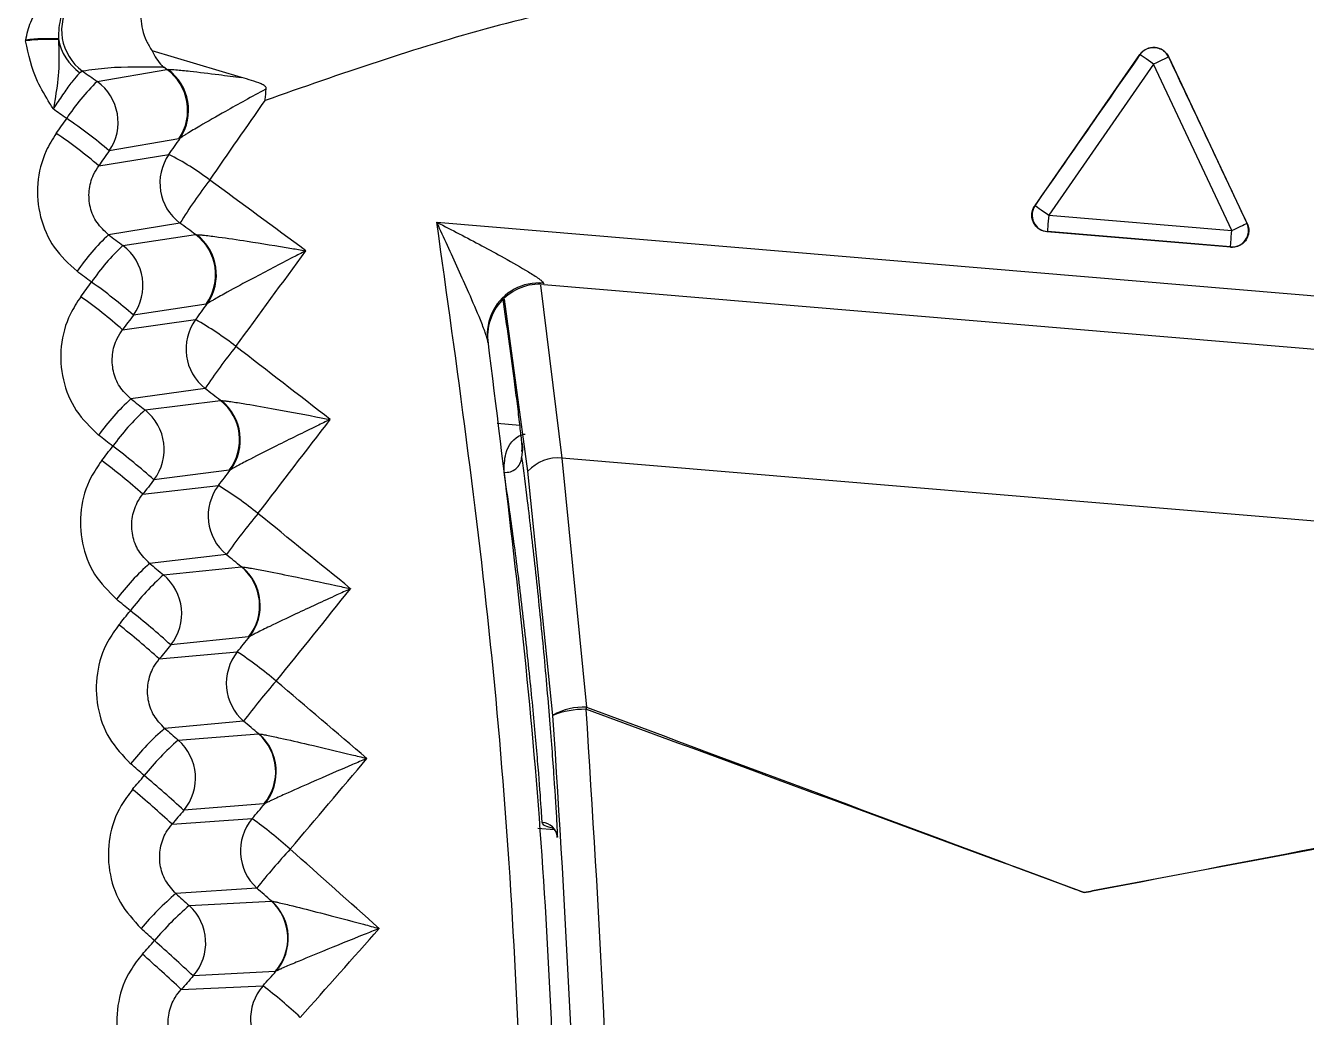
# Model space of a CAD drawing. Extents: x 14.8 to 109.8, y 1.6 to 86.6.
# Drawn here: x 76.355 to 77.124, y 35.66 to 36.255 of the extents above; entities that cross this region are included whole.
import ezdxf

# ---------------------------------------------------------------- set-up
doc = ezdxf.new("R2010")
doc.units = 0
doc.header["$MEASUREMENT"] = 0
doc.layers.add('OBJECT', color=7, linetype='CONTINUOUS')

msp = doc.modelspace()

# ---------------------------------------------------------------- linework, layer by layer
at = {"layer": 'OBJECT'}
for p, q in [((76.35484, 36.24596), (76.35489, 36.24643)), ((76.37458, 36.24712), (76.37457, 36.24666)), ((76.48451, 36.22384), (76.43072, 36.23999)), ((76.96085, 36.14711), (77.0238, 36.23768)), ((77.0238, 36.23768), (77.0238, 36.23769)), ((76.43954, 36.22878), (76.43772, 36.23005)), ((77.03201, 36.23198), (76.96906, 36.1414)), ((77.07897, 36.13218), (77.03201, 36.23198)), ((77.04105, 36.23624), (77.04105, 36.23623)), ((77.04105, 36.23623), (77.08802, 36.13644)), ((76.38904, 36.22776), (76.38741, 36.22678)), ((76.39779, 36.22152), (76.43954, 36.22878)), ((76.43954, 36.22878), (76.44018, 36.22875)), ((76.44678, 36.18714), (76.40504, 36.17988)), ((76.44755, 36.18744), (76.44678, 36.18714)), ((76.39871, 36.17096), (76.44082, 36.17778)), ((76.96065, 36.14702), (76.96085, 36.14711)), ((76.96906, 36.1414), (77.07897, 36.13218)), ((76.4475, 36.13654), (76.40462, 36.1296)), ((76.6017, 36.13708), (77.44047, 36.06668)), ((76.96823, 36.13144), (76.96799, 36.13133)), ((77.07835, 36.12207), (76.96799, 36.13133)), ((77.07814, 36.12222), (76.96823, 36.13144)), ((77.08802, 36.13644), (77.0882, 36.13631)), ((76.41328, 36.12312), (76.45687, 36.12966)), ((76.45687, 36.12966), (76.45745, 36.12961)), ((77.07835, 36.12207), (77.07814, 36.12222)), ((76.6639, 36.09925), (76.67676, 35.99559)), ((76.66575, 36.1006), (76.6659, 36.10019)), ((76.66586, 36.09978), (77.37095, 36.04059)), ((76.46315, 36.08786), (76.41956, 36.08132)), ((76.46385, 36.0881), (76.46315, 36.08786)), ((76.65643, 35.98767), (76.6424, 36.09088)), ((76.41304, 36.07256), (76.4569, 36.07862)), ((76.63237, 36.06512), (76.63226, 36.06595)), ((76.63243, 36.06471), (76.63237, 36.06512)), ((76.46262, 36.03725), (76.41806, 36.03109)), ((76.42657, 36.02442), (76.47183, 36.03014)), ((76.47183, 36.03014), (76.47235, 36.03008)), ((76.65159, 36.01519), (76.63783, 36.01635)), ((76.65285, 36.00352), (76.65251, 35.99952)), ((76.65305, 36.00086), (76.65263, 35.99584)), ((76.65292, 36.00424), (76.65305, 36.00086)), ((76.67676, 35.99559), (76.69164, 35.84605)), ((77.34288, 35.93968), (76.67676, 35.99559)), ((76.47713, 35.9882), (76.43186, 35.98248)), ((76.47776, 35.9884), (76.47713, 35.9882)), ((76.67144, 35.84116), (76.65643, 35.98767)), ((76.42517, 35.97389), (76.47061, 35.9791)), ((76.47536, 35.9376), (76.42929, 35.93232)), ((76.43763, 35.92546), (76.48441, 35.93027)), ((76.48441, 35.93027), (76.48487, 35.9302)), ((76.48873, 35.88823), (76.44195, 35.88342)), ((76.48929, 35.88837), (76.48873, 35.88823)), ((76.43508, 35.87499), (76.48193, 35.87926)), ((76.48571, 35.83766), (76.43831, 35.83335)), ((76.44648, 35.8263), (76.4946, 35.83012)), ((76.4946, 35.83012), (76.49499, 35.83005)), ((76.49794, 35.78798), (76.44982, 35.78417)), ((76.49842, 35.78809), (76.49794, 35.78798)), ((76.44277, 35.77592), (76.49085, 35.77917)), ((76.66226, 35.77345), (76.67213, 35.77262)), ((76.49367, 35.73749), (76.4451, 35.73421)), ((76.45311, 35.72698), (76.50238, 35.72974)), ((76.50238, 35.72974), (76.50271, 35.72967)), ((76.50474, 35.68754), (76.45547, 35.68478)), ((76.50515, 35.68761), (76.50474, 35.68754)), ((76.44824, 35.67671), (76.49738, 35.67888))]:
    msp.add_line(p, q, dxfattribs=at)
at = {"layer": 'OBJECT', "flags": 128}
for points in [[(77.03201, 36.23198), (77.03042, 36.23308), (77.0289, 36.23414), (77.02749, 36.23512), (77.02625, 36.23598), (77.02523, 36.23669), (77.02446, 36.23722), (77.02398, 36.23756), (77.0238, 36.23768)], [(77.04105, 36.23623), (77.04085, 36.23614), (77.04032, 36.23589), (77.03948, 36.23549), (77.03835, 36.23496), (77.03698, 36.23432), (77.03543, 36.23359), (77.03375, 36.2328), (77.03201, 36.23198)], [(76.38904, 36.22776), (76.39013, 36.22698), (76.39123, 36.2262), (76.39232, 36.22542), (76.39341, 36.22464), (76.39451, 36.22386), (76.3956, 36.22308), (76.3967, 36.2223), (76.39779, 36.22152)], [(76.3795, 36.19931), (76.37849, 36.20003), (76.37748, 36.20075), (76.37648, 36.20146), (76.37547, 36.20218), (76.37447, 36.2029), (76.37346, 36.20362), (76.37246, 36.20433), (76.37145, 36.20505)], [(76.37316, 36.19037), (76.37395, 36.19149), (76.37474, 36.19261), (76.37554, 36.19373), (76.37633, 36.19484), (76.37712, 36.19596), (76.37791, 36.19708), (76.3787, 36.1982), (76.3795, 36.19931)], [(76.40504, 36.17988), (76.40425, 36.17876), (76.40346, 36.17765), (76.40266, 36.17653), (76.40187, 36.17542), (76.40108, 36.1743), (76.40029, 36.17319), (76.3995, 36.17207), (76.39871, 36.17096)], [(76.96085, 36.14711), (76.96103, 36.14698), (76.96152, 36.14665), (76.96229, 36.14611), (76.96331, 36.1454), (76.96455, 36.14454), (76.96595, 36.14357), (76.96748, 36.14251), (76.96906, 36.1414)], [(76.96906, 36.1414), (76.9689, 36.13948), (76.96875, 36.13763), (76.9686, 36.13592), (76.96848, 36.13442), (76.96837, 36.13318), (76.96829, 36.13225), (76.96824, 36.13166), (76.96823, 36.13144)], [(77.07814, 36.12222), (77.07815, 36.12244), (77.0782, 36.12302), (77.07828, 36.12395), (77.07839, 36.12519), (77.07851, 36.1267), (77.07866, 36.12841), (77.07881, 36.13026), (77.07897, 36.13218)], [(77.07897, 36.13218), (77.08072, 36.133), (77.0824, 36.13379), (77.08395, 36.13452), (77.08531, 36.13516), (77.08644, 36.13569), (77.08729, 36.13609), (77.08782, 36.13634), (77.08802, 36.13644)], [(76.40462, 36.1296), (76.40571, 36.12879), (76.40679, 36.12798), (76.40787, 36.12717), (76.40895, 36.12636), (76.41004, 36.12555), (76.41112, 36.12474), (76.4122, 36.12393), (76.41328, 36.12312)], [(76.39445, 36.10113), (76.39337, 36.10194), (76.39228, 36.10275), (76.3912, 36.10356), (76.39011, 36.10437), (76.38903, 36.10519), (76.38794, 36.106), (76.38686, 36.10681), (76.38578, 36.10762)], [(76.38793, 36.09235), (76.38874, 36.09345), (76.38956, 36.09454), (76.39038, 36.09564), (76.39119, 36.09674), (76.39201, 36.09784), (76.39282, 36.09893), (76.39364, 36.10003), (76.39445, 36.10113)], [(76.41956, 36.08132), (76.41874, 36.08022), (76.41793, 36.07913), (76.41711, 36.07804), (76.4163, 36.07694), (76.41549, 36.07585), (76.41467, 36.07475), (76.41386, 36.07366), (76.41304, 36.07256)], [(76.41806, 36.03109), (76.41913, 36.03025), (76.42019, 36.02942), (76.42125, 36.02859), (76.42231, 36.02775), (76.42338, 36.02692), (76.42444, 36.02608), (76.4255, 36.02525), (76.42657, 36.02442)], [(76.40721, 36.00265), (76.40614, 36.00349), (76.40508, 36.00432), (76.40401, 36.00516), (76.40295, 36.00599), (76.40188, 36.00683), (76.40082, 36.00766), (76.39975, 36.0085), (76.39869, 36.00934)], [(76.4005, 35.99404), (76.40133, 35.99512), (76.40217, 35.99619), (76.40301, 35.99727), (76.40385, 35.99835), (76.40469, 35.99942), (76.40553, 36.0005), (76.40637, 36.00157), (76.40721, 36.00265)], [(76.43186, 35.98248), (76.43103, 35.98141), (76.43019, 35.98034), (76.42935, 35.97926), (76.42852, 35.97819), (76.42768, 35.97711), (76.42684, 35.97604), (76.426, 35.97497), (76.42517, 35.97389)], [(76.42929, 35.93232), (76.43034, 35.93146), (76.43138, 35.93061), (76.43242, 35.92975), (76.43346, 35.92889), (76.43451, 35.92803), (76.43555, 35.92718), (76.43659, 35.92632), (76.43763, 35.92546)], [(76.41775, 35.90393), (76.4167, 35.90479), (76.41566, 35.90565), (76.41462, 35.90651), (76.41357, 35.90737), (76.41253, 35.90823), (76.41148, 35.90909), (76.41044, 35.90995), (76.40939, 35.91081)], [(76.41086, 35.89549), (76.41172, 35.89655), (76.41258, 35.8976), (76.41344, 35.89866), (76.4143, 35.89971), (76.41516, 35.90077), (76.41603, 35.90182), (76.41689, 35.90288), (76.41775, 35.90393)], [(76.44195, 35.88342), (76.44109, 35.88237), (76.44023, 35.88131), (76.43937, 35.88026), (76.43852, 35.87921), (76.43766, 35.87815), (76.4368, 35.8771), (76.43594, 35.87605), (76.43508, 35.87499)], [(76.43831, 35.83335), (76.43933, 35.83247), (76.44035, 35.83158), (76.44137, 35.8307), (76.44239, 35.82982), (76.44342, 35.82894), (76.44444, 35.82806), (76.44546, 35.82718), (76.44648, 35.8263)], [(76.42608, 35.80502), (76.42506, 35.8059), (76.42403, 35.80679), (76.42301, 35.80767), (76.42198, 35.80855), (76.42096, 35.80943), (76.41994, 35.81032), (76.41891, 35.8112), (76.41789, 35.81208)], [(76.41901, 35.79675), (76.41989, 35.79779), (76.42078, 35.79882), (76.42166, 35.79985), (76.42254, 35.80089), (76.42343, 35.80192), (76.42431, 35.80296), (76.4252, 35.80399), (76.42608, 35.80502)], [(76.44982, 35.78417), (76.44894, 35.78314), (76.44806, 35.78211), (76.44718, 35.78107), (76.44629, 35.78004), (76.44541, 35.77901), (76.44453, 35.77798), (76.44365, 35.77695), (76.44277, 35.77592)], [(76.4451, 35.73421), (76.4461, 35.73331), (76.4471, 35.7324), (76.4481, 35.7315), (76.4491, 35.7306), (76.45011, 35.72969), (76.45111, 35.72879), (76.45211, 35.72789), (76.45311, 35.72698)], [(76.4322, 35.70596), (76.43119, 35.70687), (76.43019, 35.70777), (76.42919, 35.70868), (76.42818, 35.70959), (76.42718, 35.71049), (76.42618, 35.7114), (76.42518, 35.7123), (76.42417, 35.71321)], [(76.42495, 35.69787), (76.42585, 35.69888), (76.42676, 35.69989), (76.42767, 35.70091), (76.42857, 35.70192), (76.42948, 35.70293), (76.43038, 35.70394), (76.43129, 35.70495), (76.4322, 35.70596)], [(76.45547, 35.68478), (76.45457, 35.68377), (76.45366, 35.68276), (76.45276, 35.68175), (76.45185, 35.68074), (76.45095, 35.67973), (76.45004, 35.67872), (76.44914, 35.67771), (76.44824, 35.67671)]]:
    msp.add_lwpolyline(points, dxfattribs=at)
at = {"layer": 'OBJECT'}
for centre, radius, start, end in [((76.93432, 35.06822), 1.37798, 350.02997, 254.03546), ((76.93432, 35.06822), 1.37409, 355.20183, 247.11799), ((76.93432, 35.06822), 1.37405, 283.28567, 247.11799), ((76.93432, 35.06822), 1.34506, 111.75039, 238.65327), ((76.40662, 36.25226), 0.03016, 144.50354, 234.34167), ((76.36866, 36.13392), 0.11289, 86.99851, 97.03014), ((76.36934, 36.11593), 0.1313, 87.71409, 96.31743), ((76.40576, 36.25258), 0.03166, 189.92341, 234.57496), ((77.03201, 36.23197), 0.01, 25.24442, 145.15923), ((76.42197, 36.20427), 0.03015, 325.37668, 54.36058), ((76.42241, 36.20426), 0.03025, 326.20748, 54.0217), ((76.48048, 36.13474), 0.11987, 133.61727, 147.40245), ((76.38022, 36.19701), 0.03015, 325.37668, 54.36059), ((76.24195, 35.99208), 0.24873, 49.02844, 56.4268), ((76.233, 35.97943), 0.25327, 49.13363, 56.39909), ((76.46563, 36.16064), 0.03015, 145.36163, 233.04151), ((76.36513, 36.02932), 0.16664, 53.00065, 62.98576), ((76.70482, 35.97742), 0.30254, 142.3063, 148.26682), ((76.96907, 36.14141), 0.01, 145.24331, 265.16007), ((77.07896, 36.13218), 0.01, 265.24436, 25.16042), ((76.49019, 36.03715), 0.12597, 132.78469, 145.98256), ((76.49987, 36.02991), 0.12722, 132.89257, 145.95974), ((76.39515, 36.09902), 0.03015, 324.04428, 53.02618), ((76.43874, 36.10557), 0.03015, 324.0433, 53.02716), ((76.43913, 36.10554), 0.03025, 324.79703, 52.7151), ((76.22518, 35.86078), 0.29397, 48.60907, 54.84439), ((76.66344, 36.06862), 0.03125, 85.48865, 187.97933), ((76.66331, 36.06907), 0.03162, 85.58941, 151.47597), ((76.21488, 35.84688), 0.30033, 48.71399, 54.81702), ((76.66177, 36.07006), 0.02979, 151.72354, 187.92215), ((72.32075, 35.46998), 4.36516, 7.54862, 8.1777), ((76.4813, 36.06091), 0.03015, 144.02817, 231.70833), ((76.36588, 35.91582), 0.18652, 51.8577, 60.79), ((76.72955, 35.86167), 0.3195, 141.05114, 146.66485), ((76.50805, 35.93142), 0.13428, 132.0788, 144.5329), ((76.45314, 36.00647), 0.03015, 322.71058, 51.69274), ((76.45349, 36.00644), 0.03024, 323.38582, 51.41006), ((76.5177, 35.92386), 0.13571, 132.18684, 144.50871), ((76.40787, 36.00075), 0.03015, 322.70954, 51.69379), ((76.1925, 35.71495), 0.35898, 48.17998, 53.26576), ((76.17998, 35.69884), 0.36847, 48.28457, 53.23928), ((76.64312, 35.99652), 0.00953, 263.65634, 355.85768), ((76.67459, 35.9711), 0.02458, 84.93372, 137.62464), ((76.49459, 35.96082), 0.03015, 142.69506, 230.37525), ((76.36041, 35.79853), 0.21153, 50.71583, 58.6046), ((76.75533, 35.74174), 0.34167, 139.80334, 145.02478), ((76.52451, 35.82429), 0.144, 131.39207, 143.07304), ((76.46517, 35.90705), 0.03015, 321.37683, 50.35996), ((76.46547, 35.907), 0.03024, 321.97359, 50.10848), ((76.53414, 35.81638), 0.14564, 131.49988, 143.0486), ((76.4184, 35.90224), 0.03015, 321.37683, 50.35996), ((76.13264, 35.54301), 0.45995, 47.74004, 51.69337), ((76.11547, 35.52195), 0.47622, 47.84643, 51.66455), ((76.50548, 35.86043), 0.03015, 141.36246, 229.04148), ((76.34733, 35.6764), 0.24345, 49.56899, 56.43696), ((76.78393, 35.61571), 0.37175, 138.56781, 143.34152), ((76.6896, 35.8103), 0.03581, 86.72969, 120.47125), ((77.10229, 35.69238), 0.43846, 159.48367, 159.65673), ((76.69071, 35.79208), 0.05273, 89.49346, 111.4387), ((76.53972, 35.71554), 0.15544, 130.72327, 141.60612), ((76.47482, 35.80735), 0.03015, 320.04334, 49.02694), ((76.47508, 35.8073), 0.03023, 320.56325, 48.80589), ((76.54935, 35.70726), 0.15733, 130.83031, 141.58184), ((76.42671, 35.80353), 0.03015, 320.04396, 49.0263), ((76.01618, 35.31438), 0.63933, 47.29095, 50.12327), ((75.98836, 35.2818), 0.67129, 47.39752, 50.09494), ((76.51396, 35.7598), 0.03015, 140.02877, 227.70799), ((76.32397, 35.54707), 0.28587, 48.42218, 54.28424), ((76.66428, 35.76716), 0.00982, 4.93071, 86.40876), ((76.81683, 35.48156), 0.41223, 137.33828, 141.62092), ((76.55393, 35.60484), 0.16906, 130.07017, 140.13203), ((76.56362, 35.59611), 0.17129, 130.1775, 140.10748), ((76.43281, 35.70468), 0.03015, 318.71019, 47.69288), ((76.48208, 35.70744), 0.03015, 318.70979, 47.69409), ((76.48229, 35.70738), 0.03022, 319.15237, 47.50465), ((75.74248, 34.92474), 1.04212, 46.82938, 48.55962), ((75.67688, 34.85139), 1.12967, 46.93557, 48.53171), ((76.52003, 35.65898), 0.03015, 138.69587, 226.37467), ((76.28618, 35.40707), 0.34422, 47.27131, 52.15216)]:
    msp.add_arc(centre, radius, start, end, dxfattribs=at)
for centre, major_axis, ratio, start_param, end_param in [((76.59588, 35.09663), (11.34681, 16.32243), 0.015115, 1.511343, 1.516911), ((77.27277, 35.03981), (-8.46698, 17.9856), 0.015115, 4.766275, 4.771842), ((74.03305, 35.31176), (11.52587, 16.29112), 0.0753, 4.817778, 4.820707), ((74.00861, 35.32895), (11.5235, 16.26115), 0.075364, 4.817894, 4.818488), ((75.22413, 35.21178), (26.46285, -19.44903), 0.045712, 1.555302, 1.557483), ((75.20637, 35.18774), (26.46541, -19.41913), 0.045676, 1.557057, 1.557411), ((74.05909, 35.30957), (12.07098, 16.244), 0.074248, 4.813805, 4.817341), ((74.03505, 35.32733), (12.06861, 16.21403), 0.074305, 4.813922, 4.814507), ((75.11437, 35.22099), (25.06442, -19.33302), 0.047428, 1.550582, 1.552845), ((75.09605, 35.19737), (25.06699, -19.30312), 0.047394, 1.552401, 1.552769), ((74.08692, 35.30723), (12.63188, 16.19553), 0.073156, 4.809776, 4.81326), ((74.0633, 35.32555), (12.62951, 16.16556), 0.073207, 4.809894, 4.810469), ((75.01373, 35.22944), (23.76274, -19.22516), 0.049119, 1.545873, 1.548216), ((74.99487, 35.20625), (23.76532, -19.19525), 0.049087, 1.547755, 1.548136), ((74.11665, 35.30474), (13.20992, 16.14559), 0.072024, 4.805693, 4.809124), ((74.09347, 35.3236), (13.20755, 16.11562), 0.072069, 4.805811, 4.806376), ((74.92121, 35.2372), (22.54682, -19.12453), 0.050784, 1.541176, 1.543599), ((74.90182, 35.21447), (22.5494, -19.09461), 0.050755, 1.54312, 1.543515), ((74.14841, 35.30207), (13.80655, 16.09406), 0.070854, 4.801558, 4.804934), ((74.12567, 35.32147), (13.80417, 16.06409), 0.070892, 4.801676, 4.802231), ((74.83594, 35.24436), (21.40724, -19.03033), 0.052421, 1.536495, 1.538996), ((74.81602, 35.22208), (21.40983, -19.00041), 0.052395, 1.5385, 1.538908), ((74.18232, 35.29923), (14.42336, 16.04082), 0.069645, 4.797374, 4.800693), ((74.16004, 35.31915), (14.42099, 16.01085), 0.069677, 4.797491, 4.798036)]:
    msp.add_ellipse(centre, major_axis=major_axis, ratio=ratio, start_param=start_param, end_param=end_param, dxfattribs=at)
for points, knots in [([(73.32565, 35.43863), (73.44571, 35.55571), (73.57092, 35.66553), (73.83069, 35.87191), (73.96525, 35.9685), (74.24326, 36.14909), (74.38676, 36.23304), (74.60898, 36.34908), (74.68432, 36.38614), (74.83581, 36.45614), (74.91214, 36.48917), (75.14284, 36.5825), (75.29894, 36.63702), (75.61567, 36.73086), (75.7763, 36.77019), (76.02068, 36.81772), (76.1027, 36.83166), (76.26791, 36.85567), (76.35119, 36.86576), (76.601, 36.88994), (76.76802, 36.8981), (76.93554, 36.89809)], [0, 0, 0, 0, 0.125, 0.125, 0.25, 0.25, 0.375, 0.375, 0.4375, 0.4375, 0.5, 0.5, 0.625, 0.625, 0.75, 0.75, 0.8125, 0.8125, 0.875, 0.875, 1, 1, 1, 1]), ([(76.93352, 36.77254), (76.90095, 36.77255), (76.86828, 36.77223), (76.80309, 36.77097), (76.77051, 36.77002), (76.67284, 36.76622), (76.54277, 36.75862), (76.41299, 36.74603), (76.28337, 36.73093), (76.21875, 36.72214), (75.89782, 36.67222), (75.64681, 36.61314), (75.15612, 36.45713), (74.9164, 36.36024), (74.44875, 36.12737), (74.22546, 35.99384), (74.01269, 35.84326)], [0, 0, 0, 0, 0.03125, 0.03125, 0.0625, 0.0625, 0.125, 0.1875, 0.1875, 0.25, 0.25, 0.5, 0.5, 0.75, 0.75, 1, 1, 1, 1]), ([(74.01269, 35.84326), (74.1186, 35.90917), (74.22671, 35.97105), (74.39205, 36.05811), (74.44769, 36.08617), (74.56003, 36.14036), (74.61658, 36.16643), (74.90067, 36.29136), (75.13278, 36.37426), (75.60627, 36.50787), (75.84764, 36.55861), (76.15499, 36.60271), (76.21674, 36.61056), (76.3408, 36.62433), (76.40303, 36.63024), (76.58971, 36.645), (76.71441, 36.65091), (76.83934, 36.65287)], [0, 0, 0, 0, 0.125, 0.125, 0.1875, 0.1875, 0.25, 0.25, 0.5, 0.5, 0.75, 0.75, 0.8125, 0.8125, 0.875, 0.875, 1, 1, 1, 1]), ([(76.57269, 36.61788), (76.5162, 36.61443), (76.45976, 36.61018), (76.34697, 36.60005), (76.29058, 36.59417), (76.12221, 36.57413), (76.01089, 36.55758), (75.67972, 36.49831), (75.46268, 36.44592), (75.03627, 36.31441), (74.82691, 36.23523), (74.57021, 36.11864), (74.51906, 36.09441), (74.41768, 36.04439), (74.36742, 36.01858), (74.21797, 35.93877), (74.12008, 35.88238), (74.02401, 35.82263)], [0, 0, 0, 0, 0.0625, 0.0625, 0.125, 0.125, 0.25, 0.25, 0.5, 0.5, 0.75, 0.75, 0.8125, 0.8125, 0.875, 0.875, 1, 1, 1, 1]), ([(76.45587, 36.29422), (76.50571, 36.3118), (76.60537, 36.34695), (76.75599, 36.37542), (76.90278, 36.38712), (77.07078, 36.38228), (77.2627, 36.34909), (77.45325, 36.28445), (77.56399, 36.22306), (77.61046, 36.1973)], [0, 0, 0, 0, 0.132058, 0.264116, 0.382018, 0.499919, 0.683575, 0.867232, 1, 1, 1, 1]), ([(77.55431, 36.12151), (77.51316, 36.14424), (77.41256, 36.19982), (77.23849, 36.25919), (77.06106, 36.28997), (76.90575, 36.2944), (76.77109, 36.28353), (76.63395, 36.25754), (76.54372, 36.22593), (76.4986, 36.21012)], [0, 0, 0, 0, 0.1285375, 0.3143104, 0.5000792, 0.6193243, 0.7385697, 0.869284, 1, 1, 1, 1]), ([(76.43234, 36.27955), (76.43045, 36.27755), (76.42482, 36.27161), (76.4233, 36.26069), (76.42551, 36.24846), (76.42954, 36.2419), (76.43072, 36.23999)], [0, 0, 0, 0, 0.188994, 0.560653, 0.871885, 1, 1, 1, 1]), ([(76.35489, 36.24643), (76.35568, 36.25011), (76.35737, 36.25796), (76.36263, 36.26574), (76.36638, 36.26976), (76.3673, 36.27074)], [0, 0, 0, 0, 0.399336, 0.853031, 1, 1, 1, 1]), ([(76.37962, 36.26805), (76.37915, 36.26728), (76.37709, 36.26391), (76.37522, 36.25802), (76.37463, 36.25141), (76.37459, 36.24823), (76.37458, 36.24712)], [0, 0, 0, 0, 0.127414, 0.5521656, 0.8443886, 1, 1, 1, 1]), ([(76.37145, 36.20505), (76.3714, 36.20513), (76.37073, 36.20621), (76.37003, 36.20729), (76.36689, 36.21267), (76.35953, 36.22423), (76.35664, 36.2376), (76.35484, 36.24596)], [0, 0, 0, 0, 0.006289, 0.086231, 0.086336, 0.4283, 1, 1, 1, 1]), ([(76.37457, 36.24666), (76.37481, 36.24023), (76.37526, 36.22848), (76.37314, 36.2145), (76.37176, 36.20681), (76.37146, 36.20513), (76.37145, 36.20505)], [0, 0, 0, 0, 0.485708, 0.887961, 0.994914, 1, 1, 1, 1]), ([(76.43072, 36.23999), (76.43245, 36.23672), (76.43441, 36.23304), (76.43731, 36.2304), (76.43769, 36.23008), (76.43772, 36.23005)], [0, 0, 0, 0, 0.873501, 0.987413, 1, 1, 1, 1]), ([(77.0238, 36.23769), (77.02453, 36.23855), (77.02599, 36.24026), (77.02912, 36.24173), (77.0325, 36.24215), (77.03585, 36.24141), (77.03875, 36.23961), (77.04035, 36.23766), (77.04095, 36.23645), (77.04105, 36.23624)], [0, 0, 0, 0, 0.161114, 0.32223, 0.483297, 0.644293, 0.805278, 0.966308, 1, 1, 1, 1]), ([(76.43772, 36.23005), (76.42611, 36.23022), (76.40845, 36.23049), (76.39399, 36.22846), (76.38904, 36.22776)], [0, 0, 0, 0, 0.657404, 1, 1, 1, 1]), ([(76.38741, 36.22678), (76.38722, 36.2266), (76.38612, 36.22555), (76.38332, 36.22228), (76.37845, 36.21568), (76.37427, 36.20948), (76.37196, 36.20585), (76.37145, 36.20505)], [0, 0, 0, 0, 0.060596, 0.346567, 0.632642, 0.91895, 1, 1, 1, 1]), ([(76.44018, 36.22875), (76.44097, 36.22876), (76.44216, 36.22877), (76.44661, 36.22845), (76.45555, 36.22756), (76.46924, 36.22589), (76.47993, 36.22446), (76.48451, 36.22384)], [0, 0, 0, 0, 0.1166712, 0.1780449, 0.3824789, 0.7352763, 1, 1, 1, 1]), ([(76.49929, 36.21713), (76.49929, 36.21732), (76.4993, 36.21769), (76.49902, 36.21829), (76.49809, 36.21924), (76.49327, 36.22151), (76.48848, 36.22278), (76.48451, 36.22384)], [0, 0, 0, 0, 0.032859, 0.065756, 0.11551, 0.26535, 1, 1, 1, 1]), ([(76.49929, 36.21713), (76.49909, 36.21702), (76.49084, 36.21251), (76.47709, 36.20491), (76.4612, 36.19588), (76.45327, 36.19116), (76.44931, 36.1887), (76.44825, 36.18794), (76.44755, 36.18744)], [0, 0, 0, 0, 0.010243, 0.418481, 0.697467, 0.859171, 0.907632, 1, 1, 1, 1]), ([(76.4986, 36.21012), (76.49862, 36.21034), (76.49885, 36.21268), (76.49908, 36.21501), (76.49929, 36.21713)], [0, 0, 0, 0, 0.091019, 1, 1, 1, 1]), ([(76.37316, 36.19037), (76.37103, 36.18695), (76.36532, 36.1778), (76.36107, 36.16041), (76.36278, 36.14017), (76.37089, 36.12124), (76.38081, 36.11216), (76.38578, 36.10762)], [0, 0, 0, 0, 0.130546, 0.349283, 0.566535, 0.783259, 1, 1, 1, 1]), ([(76.40462, 36.1296), (76.40214, 36.13187), (76.39718, 36.13641), (76.3932, 36.14589), (76.39246, 36.15601), (76.3947, 36.16468), (76.39762, 36.16924), (76.39871, 36.17096)], [0, 0, 0, 0, 0.2146682, 0.430029, 0.6474043, 0.867877, 1, 1, 1, 1]), ([(76.96799, 36.13133), (76.96689, 36.13154), (76.96467, 36.13194), (76.96184, 36.1339), (76.95979, 36.13661), (76.95876, 36.13987), (76.95886, 36.14328), (76.95975, 36.14567), (76.96051, 36.14681), (76.96065, 36.14702)], [0, 0, 0, 0, 0.160294, 0.320609, 0.480892, 0.641496, 0.802643, 0.964327, 1, 1, 1, 1]), ([(76.63961, 35.09296), (76.64538, 35.17944), (76.65693, 35.35241), (76.65437, 35.61381), (76.63823, 35.87597), (76.61388, 36.05005), (76.6017, 36.13708)], [0, 0, 0, 0, 0.248084, 0.496167, 0.748083, 1, 1, 1, 1]), ([(76.63226, 36.06595), (76.63206, 36.0668), (76.63174, 36.0682), (76.63027, 36.07243), (76.62689, 36.081), (76.61928, 36.09862), (76.6104, 36.11825), (76.60389, 36.13236), (76.60174, 36.13699), (76.6017, 36.13708)], [0, 0, 0, 0, 0.05432, 0.089485, 0.201808, 0.426222, 0.81139, 0.996224, 1, 1, 1, 1]), ([(76.6017, 36.13708), (76.60178, 36.13704), (76.60626, 36.13473), (76.61987, 36.12768), (76.63858, 36.11774), (76.65472, 36.10862), (76.66193, 36.10403), (76.66492, 36.10176), (76.66545, 36.10101), (76.66575, 36.1006)], [0, 0, 0, 0, 0.003474, 0.186666, 0.568086, 0.79076, 0.903758, 0.946789, 1, 1, 1, 1]), ([(77.0882, 36.13631), (77.08859, 36.13524), (77.08935, 36.1331), (77.08906, 36.12964), (77.08773, 36.12649), (77.0854, 36.12396), (77.08239, 36.12236), (77.0799, 36.12197), (77.07857, 36.12205), (77.07835, 36.12207)], [0, 0, 0, 0, 0.161956, 0.323916, 0.485717, 0.647025, 0.807774, 0.968108, 1, 1, 1, 1]), ([(76.45745, 36.12961), (76.45822, 36.12959), (76.4594, 36.12956), (76.46381, 36.12911), (76.47268, 36.12798), (76.49046, 36.12534), (76.50832, 36.12246), (76.52017, 36.12046), (76.52298, 36.11998), (76.52308, 36.11996)], [0, 0, 0, 0, 0.0824419, 0.1260006, 0.2706845, 0.5202889, 0.8860933, 0.9958635, 1, 1, 1, 1]), ([(76.52308, 36.11996), (76.52299, 36.11992), (76.52045, 36.11861), (76.50976, 36.11312), (76.49364, 36.1047), (76.47759, 36.09609), (76.46959, 36.09162), (76.46561, 36.08929), (76.46454, 36.08857), (76.46385, 36.0881)], [0, 0, 0, 0, 0.004136, 0.113874, 0.479609, 0.729234, 0.873963, 0.917468, 1, 1, 1, 1]), ([(76.38793, 36.09235), (76.38572, 36.08899), (76.37982, 36.07998), (76.37518, 36.06271), (76.37643, 36.04243), (76.3841, 36.0233), (76.39383, 36.01399), (76.39869, 36.00934)], [0, 0, 0, 0, 0.130209, 0.34883, 0.566152, 0.783069, 1, 1, 1, 1]), ([(76.41806, 36.03109), (76.41563, 36.03341), (76.41077, 36.03807), (76.40699, 36.04764), (76.40647, 36.05778), (76.4089, 36.06639), (76.41192, 36.07088), (76.41304, 36.07256)], [0, 0, 0, 0, 0.215131, 0.430798, 0.64817, 0.868338, 1, 1, 1, 1]), ([(76.63226, 36.06595), (76.64224, 35.98574), (76.66221, 35.82531), (76.67504, 35.58179), (76.67617, 35.33678), (76.66508, 35.17312), (76.65954, 35.09129)], [0, 0, 0, 0, 0.248345, 0.49669, 0.748345, 1, 1, 1, 1]), ([(76.65273, 36.00474), (76.65265, 36.00563), (76.6524, 36.00821), (76.65141, 36.01699), (76.6499, 36.02947), (76.64869, 36.03877), (76.64808, 36.04342)], [0, 0, 0, 0, 0.146569, 0.429198, 0.714793, 1, 1, 1, 1]), ([(76.47235, 36.03008), (76.47311, 36.03003), (76.47426, 36.02996), (76.47862, 36.02938), (76.48741, 36.02801), (76.50506, 36.02493), (76.52289, 36.0216), (76.53475, 36.01931), (76.53763, 36.01875), (76.53773, 36.01873)], [0, 0, 0, 0, 0.081997, 0.125535, 0.269683, 0.518257, 0.883051, 0.995866, 1, 1, 1, 1]), ([(76.53773, 36.01873), (76.53764, 36.01869), (76.535, 36.01741), (76.52412, 36.01214), (76.50777, 36.0041), (76.49158, 35.99593), (76.48352, 35.9917), (76.47952, 35.9895), (76.47846, 35.98883), (76.47776, 35.9884)], [0, 0, 0, 0, 0.004134, 0.116921, 0.481653, 0.730242, 0.87443, 0.917924, 1, 1, 1, 1]), ([(76.64206, 35.98705), (76.64216, 35.9909), (76.6424, 36.00074), (76.64869, 36.00871), (76.6539, 36.00981), (76.65475, 36.00999)], [0, 0, 0, 0, 0.349675, 0.893554, 1, 1, 1, 1]), ([(76.65305, 36.00086), (76.65305, 36.00109), (76.65306, 36.00149), (76.65283, 36.00374), (76.65273, 36.00474)], [0, 0, 0, 0, 0.55631, 1, 1, 1, 1]), ([(76.65274, 36.00474), (76.65281, 36.00392), (76.65291, 36.0028), (76.65291, 36.00281), (76.65291, 36.00282)], [0, 0, 0, 0, 0.73734, 1, 1, 1, 1]), ([(76.4005, 35.99404), (76.39822, 35.99074), (76.39212, 35.98188), (76.38709, 35.96473), (76.38788, 35.94442), (76.39512, 35.92512), (76.40464, 35.91558), (76.40939, 35.91081)], [0, 0, 0, 0, 0.1298756, 0.3483867, 0.5657794, 0.7828871, 1, 1, 1, 1]), ([(76.65263, 35.99584), (76.65372, 35.98752), (76.65622, 35.96861), (76.66075, 35.9297), (76.66538, 35.88447), (76.6693, 35.84003), (76.67211, 35.80243), (76.67361, 35.7783), (76.67394, 35.77086), (76.67406, 35.76801)], [0, 0, 0, 0, 0.121941, 0.277345, 0.435079, 0.593123, 0.749651, 0.903875, 1, 1, 1, 1]), ([(76.6649, 35.77696), (76.66475, 35.77959), (76.66438, 35.78645), (76.66273, 35.8087), (76.65969, 35.84337), (76.6555, 35.88436), (76.65059, 35.92607), (76.64583, 35.96194), (76.64321, 35.97938), (76.64206, 35.98705)], [0, 0, 0, 0, 0.096088, 0.250248, 0.406726, 0.56476, 0.722536, 0.878013, 1, 1, 1, 1]), ([(76.42929, 35.93232), (76.42691, 35.9347), (76.42215, 35.93947), (76.41858, 35.94913), (76.41828, 35.95928), (76.4209, 35.96783), (76.42401, 35.97224), (76.42517, 35.97389)], [0, 0, 0, 0, 0.215584, 0.431541, 0.648916, 0.868792, 1, 1, 1, 1]), ([(76.48487, 35.9302), (76.4856, 35.93013), (76.48674, 35.93002), (76.49104, 35.92932), (76.49974, 35.92771), (76.51725, 35.92419), (76.53503, 35.92042), (76.5469, 35.91783), (76.54986, 35.91719), (76.54996, 35.91716)], [0, 0, 0, 0, 0.081502, 0.12502, 0.268574, 0.515982, 0.879605, 0.995875, 1, 1, 1, 1]), ([(76.54996, 35.91716), (76.54986, 35.91712), (76.54711, 35.91587), (76.53605, 35.91082), (76.51948, 35.90317), (76.50316, 35.89544), (76.49505, 35.89145), (76.49104, 35.88939), (76.48998, 35.88878), (76.48929, 35.88837)], [0, 0, 0, 0, 0.004127, 0.120366, 0.483934, 0.731359, 0.87495, 0.918427, 1, 1, 1, 1]), ([(76.41086, 35.89549), (76.40851, 35.89225), (76.40222, 35.88355), (76.3968, 35.86653), (76.39713, 35.8462), (76.40394, 35.82672), (76.41324, 35.81696), (76.41789, 35.81208)], [0, 0, 0, 0, 0.129541, 0.347952, 0.565417, 0.782707, 1, 1, 1, 1]), ([(76.43831, 35.83335), (76.43598, 35.83578), (76.43132, 35.84065), (76.42796, 35.8504), (76.42788, 35.86056), (76.43068, 35.86904), (76.43388, 35.87338), (76.43508, 35.87499)], [0, 0, 0, 0, 0.216017, 0.432264, 0.649645, 0.869243, 1, 1, 1, 1]), ([(76.69164, 35.84605), (76.78957, 35.80963), (76.88912, 35.77261), (76.98865, 35.73543), (76.99028, 35.73482)], [0, 0, 0, 0, 0.983681, 1, 1, 1, 1]), ([(76.67138, 35.11282), (76.679, 35.23391), (76.6943, 35.47701), (76.67908, 35.71947), (76.67144, 35.84116)], [0, 0, 0, 0, 0.49813, 1, 1, 1, 1]), ([(76.69118, 35.84481), (76.69883, 35.72333), (76.71417, 35.47948), (76.69882, 35.23499), (76.69112, 35.11228)], [0, 0, 0, 0, 0.498133, 1, 1, 1, 1]), ([(76.99028, 35.73482), (76.98865, 35.73542), (76.88896, 35.77219), (76.78925, 35.8088), (76.69118, 35.84481)], [0, 0, 0, 0, 0.016329, 1, 1, 1, 1]), ([(76.49499, 35.83005), (76.49571, 35.82995), (76.49681, 35.8298), (76.50105, 35.82898), (76.50966, 35.82714), (76.527, 35.82318), (76.54473, 35.81897), (76.55662, 35.81608), (76.55965, 35.81534), (76.55975, 35.81532)], [0, 0, 0, 0, 0.080967, 0.124461, 0.267365, 0.513473, 0.875764, 0.995878, 1, 1, 1, 1]), ([(76.55975, 35.81532), (76.55966, 35.81528), (76.55678, 35.81405), (76.54553, 35.80924), (76.52874, 35.80197), (76.51233, 35.79469), (76.50417, 35.79095), (76.50016, 35.78903), (76.49911, 35.78846), (76.49842, 35.78809)], [0, 0, 0, 0, 0.004121, 0.124212, 0.486454, 0.732581, 0.875517, 0.918975, 1, 1, 1, 1]), ([(76.41901, 35.79675), (76.4166, 35.79358), (76.41012, 35.78503), (76.40431, 35.76815), (76.40418, 35.74782), (76.41055, 35.72817), (76.41963, 35.71819), (76.42417, 35.71321)], [0, 0, 0, 0, 0.129202, 0.347521, 0.565062, 0.782531, 1, 1, 1, 1]), ([(76.99028, 35.73482), (76.99198, 35.73515), (77.09632, 35.75522), (77.20065, 35.77513), (77.30327, 35.79471)], [0, 0, 0, 0, 0.016319, 1, 1, 1, 1]), ([(77.30352, 35.79341), (77.20082, 35.77425), (77.09641, 35.75478), (76.99198, 35.73514), (76.99028, 35.73482)], [0, 0, 0, 0, 0.983671, 1, 1, 1, 1]), ([(76.67177, 35.77329), (76.66982, 35.77376), (76.66594, 35.77469), (76.66524, 35.77621), (76.6649, 35.77696)], [0, 0, 0, 0, 0.50461, 1, 1, 1, 1]), ([(76.4451, 35.73421), (76.44283, 35.7367), (76.43827, 35.74168), (76.43512, 35.7515), (76.43526, 35.76166), (76.43825, 35.77008), (76.44154, 35.77433), (76.44277, 35.77592)], [0, 0, 0, 0, 0.216445, 0.432969, 0.650365, 0.869698, 1, 1, 1, 1]), ([(76.6708, 35.77375), (76.67075, 35.77379), (76.67063, 35.77386), (76.67218, 35.7728), (76.67389, 35.77037), (76.67384, 35.76854), (76.67382, 35.76795)], [0, 0, 0, 0, 0.235218, 0.507811, 0.841311, 1, 1, 1, 1]), ([(76.50271, 35.72967), (76.50341, 35.72955), (76.50448, 35.72936), (76.50866, 35.72842), (76.51716, 35.72635), (76.53432, 35.72197), (76.55199, 35.71731), (76.56389, 35.71412), (76.56701, 35.71328), (76.56711, 35.71325)], [0, 0, 0, 0, 0.0803856, 0.1238494, 0.2660499, 0.5107375, 0.8715411, 0.9958866, 1, 1, 1, 1]), ([(76.56711, 35.71325), (76.56701, 35.71321), (76.56401, 35.71201), (76.55257, 35.70744), (76.53557, 35.70056), (76.51906, 35.69374), (76.51088, 35.69025), (76.50687, 35.68847), (76.50583, 35.68795), (76.50515, 35.68761)], [0, 0, 0, 0, 0.004113, 0.128436, 0.489198, 0.7339, 0.876126, 0.919562, 1, 1, 1, 1]), ([(76.42495, 35.69787), (76.42247, 35.69476), (76.41581, 35.68638), (76.40962, 35.66965), (76.40902, 35.64931), (76.41495, 35.62951), (76.42381, 35.61932), (76.42824, 35.61423)], [0, 0, 0, 0, 0.128857, 0.347092, 0.56471, 0.782358, 1, 1, 1, 1]), ([(76.44967, 35.63496), (76.44745, 35.6375), (76.44301, 35.64258), (76.44007, 35.65248), (76.44043, 35.66264), (76.44361, 35.67098), (76.44698, 35.67515), (76.44824, 35.67671)], [0, 0, 0, 0, 0.216854, 0.433661, 0.651078, 0.870161, 1, 1, 1, 1])]:
    msp.add_open_spline(points, degree=3, knots=knots, dxfattribs=at)

doc.saveas('drawing.dxf')
